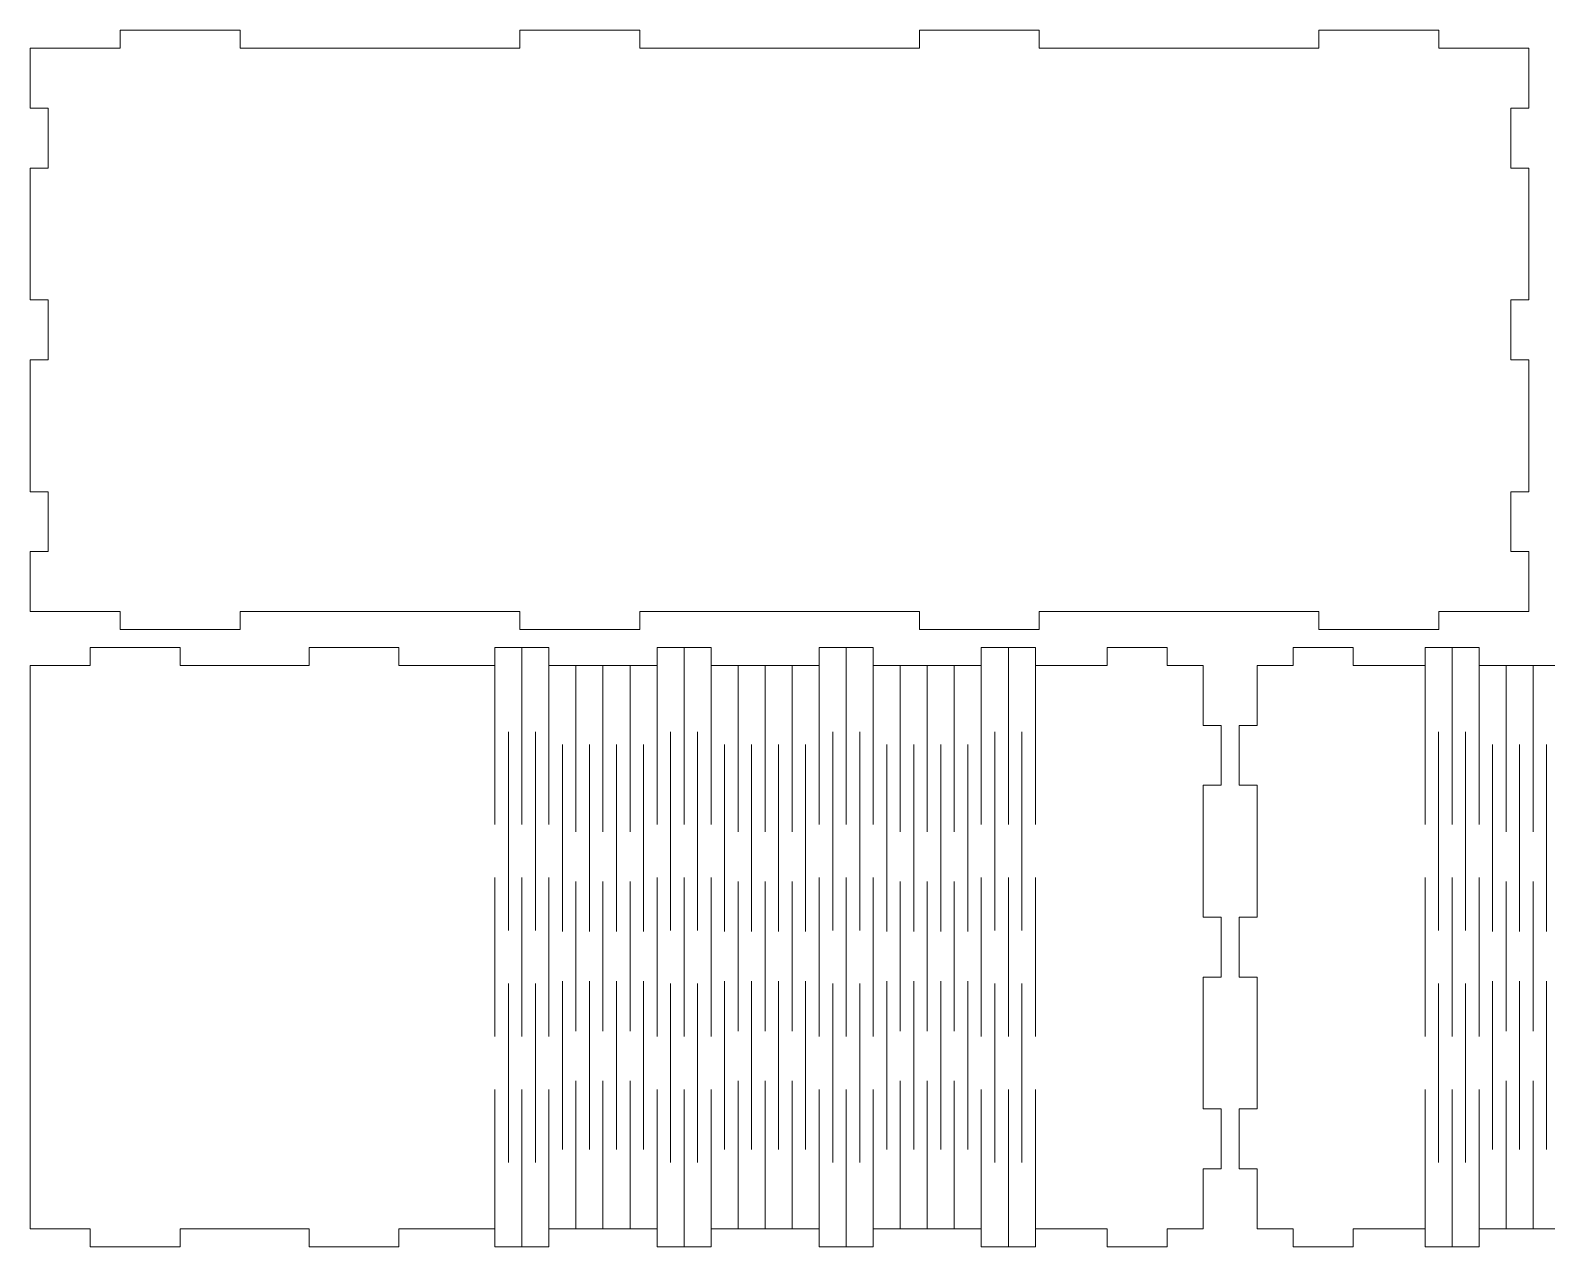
# Model space of a CAD drawing. Header units: millimetres. Extents: x -361 to 361, y -645 to 645.
# Drawn here: x -348.4 to -95.5, y 145.1 to 348.1 of the extents above; entities that cross this region are included whole.
import ezdxf

# ---------------------------------------------------------------- set-up
doc = ezdxf.new("R2010")
doc.units = ezdxf.units.MM
doc.header["$MEASUREMENT"] = 0
doc.layers.add('Camada 1', color=7, linetype='Continuous')

msp = doc.modelspace()

# ---------------------------------------------------------------- linework, layer by layer
at = {"layer": 'Camada 1', "color": 250, "lineweight": 20}
for points, knots in [([(-101.45, 325.1232), (-101.45, 325.1232), (-101.45, 335.1232), (-101.45, 335.1232), (-101.45, 335.1232), (-101.45, 335.1232), (-98.45, 335.1232), (-98.45, 335.1232), (-98.45, 335.1232), (-98.45, 335.1232), (-98.45, 345.1232), (-98.45, 345.1232), (-98.45, 345.1232), (-98.45, 345.1232), (-113.45, 345.1232), (-113.45, 345.1232), (-113.45, 345.1232), (-113.45, 345.1232), (-113.45, 348.1232), (-113.45, 348.1232), (-113.45, 348.1232), (-113.45, 348.1232), (-133.45, 348.1232), (-133.45, 348.1232), (-133.45, 348.1232), (-133.45, 348.1232), (-133.45, 345.1232), (-133.45, 345.1232), (-133.45, 345.1232), (-133.45, 345.1232), (-180.1167, 345.1232), (-180.1167, 345.1232), (-180.1167, 345.1232), (-180.1167, 345.1232), (-180.1167, 348.1232), (-180.1167, 348.1232), (-180.1167, 348.1232), (-180.1167, 348.1232), (-200.1167, 348.1232), (-200.1167, 348.1232), (-200.1167, 348.1232), (-200.1167, 348.1232), (-200.1167, 345.1232), (-200.1167, 345.1232), (-200.1167, 345.1232), (-200.1167, 345.1232), (-246.7833, 345.1232), (-246.7833, 345.1232), (-246.7833, 345.1232), (-246.7833, 345.1232), (-246.7833, 348.1232), (-246.7833, 348.1232), (-246.7833, 348.1232), (-246.7833, 348.1232), (-266.7833, 348.1232), (-266.7833, 348.1232), (-266.7833, 348.1232), (-266.7833, 348.1232), (-266.7833, 345.1232), (-266.7833, 345.1232), (-266.7833, 345.1232), (-266.7833, 345.1232), (-313.45, 345.1232), (-313.45, 345.1232), (-313.45, 345.1232), (-313.45, 345.1232), (-313.45, 348.1232), (-313.45, 348.1232), (-313.45, 348.1232), (-313.45, 348.1232), (-333.45, 348.1232), (-333.45, 348.1232), (-333.45, 348.1232), (-333.45, 348.1232), (-333.45, 345.1232), (-333.45, 345.1232), (-333.45, 345.1232), (-333.45, 345.1232), (-348.45, 345.1232), (-348.45, 345.1232), (-348.45, 345.1232), (-348.45, 345.1232), (-348.45, 335.1232), (-348.45, 335.1232), (-348.45, 335.1232), (-348.45, 335.1232), (-345.45, 335.1232), (-345.45, 335.1232), (-345.45, 335.1232), (-345.45, 335.1232), (-345.45, 325.1232), (-345.45, 325.1232), (-345.45, 325.1232), (-345.45, 325.1232), (-348.45, 325.1232), (-348.45, 325.1232), (-348.45, 325.1232), (-348.45, 325.1232), (-348.45, 303.1232), (-348.45, 303.1232), (-348.45, 303.1232), (-348.45, 303.1232), (-345.45, 303.1232), (-345.45, 303.1232), (-345.45, 303.1232), (-345.45, 303.1232), (-345.45, 293.1232), (-345.45, 293.1232), (-345.45, 293.1232), (-345.45, 293.1232), (-348.45, 293.1232), (-348.45, 293.1232), (-348.45, 293.1232), (-348.45, 293.1232), (-348.45, 271.1232), (-348.45, 271.1232), (-348.45, 271.1232), (-348.45, 271.1232), (-345.45, 271.1232), (-345.45, 271.1232), (-345.45, 271.1232), (-345.45, 271.1232), (-345.45, 261.1232), (-345.45, 261.1232), (-345.45, 261.1232), (-345.45, 261.1232), (-348.45, 261.1232), (-348.45, 261.1232), (-348.45, 261.1232), (-348.45, 261.1232), (-348.45, 251.1232), (-348.45, 251.1232), (-348.45, 251.1232), (-348.45, 251.1232), (-333.45, 251.1232), (-333.45, 251.1232), (-333.45, 251.1232), (-333.45, 251.1232), (-333.45, 248.1232), (-333.45, 248.1232), (-333.45, 248.1232), (-333.45, 248.1232), (-313.45, 248.1232), (-313.45, 248.1232), (-313.45, 248.1232), (-313.45, 248.1232), (-313.45, 251.1232), (-313.45, 251.1232), (-313.45, 251.1232), (-313.45, 251.1232), (-266.7833, 251.1232), (-266.7833, 251.1232), (-266.7833, 251.1232), (-266.7833, 251.1232), (-266.7833, 248.1232), (-266.7833, 248.1232), (-266.7833, 248.1232), (-266.7833, 248.1232), (-246.7833, 248.1232), (-246.7833, 248.1232), (-246.7833, 248.1232), (-246.7833, 248.1232), (-246.7833, 251.1232), (-246.7833, 251.1232), (-246.7833, 251.1232), (-246.7833, 251.1232), (-200.1167, 251.1232), (-200.1167, 251.1232), (-200.1167, 251.1232), (-200.1167, 251.1232), (-200.1167, 248.1232), (-200.1167, 248.1232), (-200.1167, 248.1232), (-200.1167, 248.1232), (-180.1167, 248.1232), (-180.1167, 248.1232), (-180.1167, 248.1232), (-180.1167, 248.1232), (-180.1167, 251.1232), (-180.1167, 251.1232), (-180.1167, 251.1232), (-180.1167, 251.1232), (-133.45, 251.1232), (-133.45, 251.1232), (-133.45, 251.1232), (-133.45, 251.1232), (-133.45, 248.1232), (-133.45, 248.1232), (-133.45, 248.1232), (-133.45, 248.1232), (-113.45, 248.1232), (-113.45, 248.1232), (-113.45, 248.1232), (-113.45, 248.1232), (-113.45, 251.1232), (-113.45, 251.1232), (-113.45, 251.1232), (-113.45, 251.1232), (-98.45, 251.1232), (-98.45, 251.1232), (-98.45, 251.1232), (-98.45, 251.1232), (-98.45, 261.1232), (-98.45, 261.1232), (-98.45, 261.1232), (-98.45, 261.1232), (-101.45, 261.1232), (-101.45, 261.1232), (-101.45, 261.1232), (-101.45, 261.1232), (-101.45, 271.1232), (-101.45, 271.1232), (-101.45, 271.1232), (-101.45, 271.1232), (-98.45, 271.1232), (-98.45, 271.1232), (-98.45, 271.1232), (-98.45, 271.1232), (-98.45, 293.1232), (-98.45, 293.1232), (-98.45, 293.1232), (-98.45, 293.1232), (-101.45, 293.1232), (-101.45, 293.1232), (-101.45, 293.1232), (-101.45, 293.1232), (-101.45, 303.1232), (-101.45, 303.1232), (-101.45, 303.1232), (-101.45, 303.1232), (-98.45, 303.1232), (-98.45, 303.1232), (-98.45, 303.1232), (-98.45, 303.1232), (-98.45, 325.1232), (-98.45, 325.1232), (-98.45, 325.1232), (-98.45, 325.1232), (-101.45, 325.1232), (-101.45, 325.1232)], [0, 0, 0, 0, 0.01639344, 0.01639344, 0.01639344, 0.01639344, 0.03278689, 0.03278689, 0.03278689, 0.03278689, 0.04918033, 0.04918033, 0.04918033, 0.04918033, 0.06557377, 0.06557377, 0.06557377, 0.06557377, 0.08196721, 0.08196721, 0.08196721, 0.08196721, 0.09836066, 0.09836066, 0.09836066, 0.09836066, 0.1147541, 0.1147541, 0.1147541, 0.1147541, 0.13114754, 0.13114754, 0.13114754, 0.13114754, 0.14754098, 0.14754098, 0.14754098, 0.14754098, 0.16393443, 0.16393443, 0.16393443, 0.16393443, 0.18032787, 0.18032787, 0.18032787, 0.18032787, 0.19672131, 0.19672131, 0.19672131, 0.19672131, 0.21311475, 0.21311475, 0.21311475, 0.21311475, 0.2295082, 0.2295082, 0.2295082, 0.2295082, 0.24590164, 0.24590164, 0.24590164, 0.24590164, 0.26229508, 0.26229508, 0.26229508, 0.26229508, 0.27868852, 0.27868852, 0.27868852, 0.27868852, 0.29508197, 0.29508197, 0.29508197, 0.29508197, 0.31147541, 0.31147541, 0.31147541, 0.31147541, 0.32786885, 0.32786885, 0.32786885, 0.32786885, 0.3442623, 0.3442623, 0.3442623, 0.3442623, 0.36065574, 0.36065574, 0.36065574, 0.36065574, 0.37704918, 0.37704918, 0.37704918, 0.37704918, 0.39344262, 0.39344262, 0.39344262, 0.39344262, 0.40983607, 0.40983607, 0.40983607, 0.40983607, 0.42622951, 0.42622951, 0.42622951, 0.42622951, 0.44262295, 0.44262295, 0.44262295, 0.44262295, 0.45901639, 0.45901639, 0.45901639, 0.45901639, 0.47540984, 0.47540984, 0.47540984, 0.47540984, 0.49180328, 0.49180328, 0.49180328, 0.49180328, 0.50819672, 0.50819672, 0.50819672, 0.50819672, 0.52459016, 0.52459016, 0.52459016, 0.52459016, 0.54098361, 0.54098361, 0.54098361, 0.54098361, 0.55737705, 0.55737705, 0.55737705, 0.55737705, 0.57377049, 0.57377049, 0.57377049, 0.57377049, 0.59016393, 0.59016393, 0.59016393, 0.59016393, 0.60655738, 0.60655738, 0.60655738, 0.60655738, 0.62295082, 0.62295082, 0.62295082, 0.62295082, 0.63934426, 0.63934426, 0.63934426, 0.63934426, 0.6557377, 0.6557377, 0.6557377, 0.6557377, 0.67213115, 0.67213115, 0.67213115, 0.67213115, 0.68852459, 0.68852459, 0.68852459, 0.68852459, 0.70491803, 0.70491803, 0.70491803, 0.70491803, 0.72131148, 0.72131148, 0.72131148, 0.72131148, 0.73770492, 0.73770492, 0.73770492, 0.73770492, 0.75409836, 0.75409836, 0.75409836, 0.75409836, 0.7704918, 0.7704918, 0.7704918, 0.7704918, 0.78688525, 0.78688525, 0.78688525, 0.78688525, 0.80327869, 0.80327869, 0.80327869, 0.80327869, 0.81967213, 0.81967213, 0.81967213, 0.81967213, 0.83606557, 0.83606557, 0.83606557, 0.83606557, 0.85245902, 0.85245902, 0.85245902, 0.85245902, 0.86885246, 0.86885246, 0.86885246, 0.86885246, 0.8852459, 0.8852459, 0.8852459, 0.8852459, 0.90163934, 0.90163934, 0.90163934, 0.90163934, 0.91803279, 0.91803279, 0.91803279, 0.91803279, 0.93442623, 0.93442623, 0.93442623, 0.93442623, 0.95081967, 0.95081967, 0.95081967, 0.95081967, 0.96721311, 0.96721311, 0.96721311, 0.96721311, 1, 1, 1, 1]), ([(-243.8895, 145.1232), (-243.8895, 145.1232), (-234.8754, 145.1232), (-234.8754, 145.1232), (-234.8754, 145.1232), (-234.8754, 145.1232), (-234.8754, 148.1232), (-234.8754, 148.1232), (-234.8754, 148.1232), (-234.8754, 148.1232), (-216.8386, 148.1232), (-216.8386, 148.1232), (-216.8386, 148.1232), (-216.8386, 148.1232), (-216.8386, 145.1232), (-216.8386, 145.1232), (-216.8386, 145.1232), (-216.8386, 145.1232), (-207.8245, 145.1232), (-207.8245, 145.1232), (-207.8245, 145.1232), (-207.8245, 145.1232), (-207.8245, 148.1232), (-207.8245, 148.1232), (-207.8245, 148.1232), (-207.8245, 148.1232), (-189.7877, 148.1232), (-189.7877, 148.1232), (-189.7877, 148.1232), (-189.7877, 148.1232), (-189.7877, 145.1232), (-189.7877, 145.1232), (-189.7877, 145.1232), (-189.7877, 145.1232), (-180.7736, 145.1232), (-180.7736, 145.1232), (-180.7736, 145.1232), (-180.7736, 145.1232), (-180.7736, 148.1232), (-180.7736, 148.1232), (-180.7736, 148.1232), (-180.7736, 148.1232), (-168.7668, 148.1232), (-168.7668, 148.1232), (-168.7668, 148.1232), (-168.7668, 148.1232), (-168.7668, 145.1232), (-168.7668, 145.1232), (-168.7668, 145.1232), (-168.7668, 145.1232), (-158.7668, 145.1232), (-158.7668, 145.1232), (-158.7668, 145.1232), (-158.7668, 145.1232), (-158.7668, 148.1232), (-158.7668, 148.1232), (-158.7668, 148.1232), (-158.7668, 148.1232), (-152.7668, 148.1232), (-152.7668, 148.1232), (-152.7668, 148.1232), (-152.7668, 148.1232), (-152.7668, 158.1232), (-152.7668, 158.1232), (-152.7668, 158.1232), (-152.7668, 158.1232), (-149.7668, 158.1232), (-149.7668, 158.1232), (-149.7668, 158.1232), (-149.7668, 158.1232), (-149.7668, 168.1232), (-149.7668, 168.1232), (-149.7668, 168.1232), (-149.7668, 168.1232), (-152.7668, 168.1232), (-152.7668, 168.1232), (-152.7668, 168.1232), (-152.7668, 168.1232), (-152.7668, 190.1232), (-152.7668, 190.1232), (-152.7668, 190.1232), (-152.7668, 190.1232), (-149.7668, 190.1232), (-149.7668, 190.1232), (-149.7668, 190.1232), (-149.7668, 190.1232), (-149.7668, 200.1232), (-149.7668, 200.1232), (-149.7668, 200.1232), (-149.7668, 200.1232), (-152.7668, 200.1232), (-152.7668, 200.1232), (-152.7668, 200.1232), (-152.7668, 200.1232), (-152.7668, 222.1232), (-152.7668, 222.1232), (-152.7668, 222.1232), (-152.7668, 222.1232), (-149.7668, 222.1232), (-149.7668, 222.1232), (-149.7668, 222.1232), (-149.7668, 222.1232), (-149.7668, 232.1232), (-149.7668, 232.1232), (-149.7668, 232.1232), (-149.7668, 232.1232), (-152.7668, 232.1232), (-152.7668, 232.1232), (-152.7668, 232.1232), (-152.7668, 232.1232), (-152.7668, 242.1232), (-152.7668, 242.1232), (-152.7668, 242.1232), (-152.7668, 242.1232), (-158.7668, 242.1232), (-158.7668, 242.1232), (-158.7668, 242.1232), (-158.7668, 242.1232), (-158.7668, 245.1232), (-158.7668, 245.1232), (-158.7668, 245.1232), (-158.7668, 245.1232), (-168.7668, 245.1232), (-168.7668, 245.1232), (-168.7668, 245.1232), (-168.7668, 245.1232), (-168.7668, 242.1232), (-168.7668, 242.1232), (-168.7668, 242.1232), (-168.7668, 242.1232), (-180.7736, 242.1232), (-180.7736, 242.1232), (-180.7736, 242.1232), (-180.7736, 242.1232), (-180.7736, 245.1232), (-180.7736, 245.1232), (-180.7736, 245.1232), (-180.7736, 245.1232), (-189.7877, 245.1232), (-189.7877, 245.1232), (-189.7877, 245.1232), (-189.7877, 245.1232), (-189.7877, 242.1232), (-189.7877, 242.1232), (-189.7877, 242.1232), (-189.7877, 242.1232), (-207.8245, 242.1232), (-207.8245, 242.1232), (-207.8245, 242.1232), (-207.8245, 242.1232), (-207.8245, 245.1232), (-207.8245, 245.1232), (-207.8245, 245.1232), (-207.8245, 245.1232), (-216.8386, 245.1232), (-216.8386, 245.1232), (-216.8386, 245.1232), (-216.8386, 245.1232), (-216.8386, 242.1232), (-216.8386, 242.1232), (-216.8386, 242.1232), (-216.8386, 242.1232), (-234.8754, 242.1232), (-234.8754, 242.1232), (-234.8754, 242.1232), (-234.8754, 242.1232), (-234.8754, 245.1232), (-234.8754, 245.1232), (-234.8754, 245.1232), (-234.8754, 245.1232), (-243.8895, 245.1232), (-243.8895, 245.1232), (-243.8895, 245.1232), (-243.8895, 245.1232), (-243.8895, 242.1232), (-243.8895, 242.1232), (-243.8895, 242.1232), (-243.8895, 242.1232), (-261.9263, 242.1232), (-261.9263, 242.1232), (-261.9263, 242.1232), (-261.9263, 242.1232), (-261.9263, 245.1232), (-261.9263, 245.1232), (-261.9263, 245.1232), (-261.9263, 245.1232), (-270.9404, 245.1232), (-270.9404, 245.1232), (-270.9404, 245.1232), (-270.9404, 245.1232), (-270.9404, 242.1232), (-270.9404, 242.1232), (-270.9404, 242.1232), (-270.9404, 242.1232), (-286.9471, 242.1232), (-286.9471, 242.1232), (-286.9471, 242.1232), (-286.9471, 242.1232), (-286.9471, 245.1232), (-286.9471, 245.1232), (-286.9471, 245.1232), (-286.9471, 245.1232), (-301.9471, 245.1232), (-301.9471, 245.1232), (-301.9471, 245.1232), (-301.9471, 245.1232), (-301.9471, 242.1232), (-301.9471, 242.1232), (-301.9471, 242.1232), (-301.9471, 242.1232), (-323.45, 242.1232), (-323.45, 242.1232), (-323.45, 242.1232), (-323.45, 242.1232), (-323.45, 245.1232), (-323.45, 245.1232), (-323.45, 245.1232), (-323.45, 245.1232), (-338.45, 245.1232), (-338.45, 245.1232), (-338.45, 245.1232), (-338.45, 245.1232), (-338.45, 242.1232), (-338.45, 242.1232), (-338.45, 242.1232), (-338.45, 242.1232), (-348.45, 242.1232), (-348.45, 242.1232), (-348.45, 242.1232), (-348.45, 242.1232), (-348.45, 148.1232), (-348.45, 148.1232), (-348.45, 148.1232), (-348.45, 148.1232), (-338.45, 148.1232), (-338.45, 148.1232), (-338.45, 148.1232), (-338.45, 148.1232), (-338.45, 145.1232), (-338.45, 145.1232), (-338.45, 145.1232), (-338.45, 145.1232), (-323.45, 145.1232), (-323.45, 145.1232), (-323.45, 145.1232), (-323.45, 145.1232), (-323.45, 148.1232), (-323.45, 148.1232), (-323.45, 148.1232), (-323.45, 148.1232), (-301.9471, 148.1232), (-301.9471, 148.1232), (-301.9471, 148.1232), (-301.9471, 148.1232), (-301.9471, 145.1232), (-301.9471, 145.1232), (-301.9471, 145.1232), (-301.9471, 145.1232), (-286.9471, 145.1232), (-286.9471, 145.1232), (-286.9471, 145.1232), (-286.9471, 145.1232), (-286.9471, 148.1232), (-286.9471, 148.1232), (-286.9471, 148.1232), (-286.9471, 148.1232), (-270.9404, 148.1232), (-270.9404, 148.1232), (-270.9404, 148.1232), (-270.9404, 148.1232), (-270.9404, 145.1232), (-270.9404, 145.1232), (-270.9404, 145.1232), (-270.9404, 145.1232), (-261.9263, 145.1232), (-261.9263, 145.1232), (-261.9263, 145.1232), (-261.9263, 145.1232), (-261.9263, 148.1232), (-261.9263, 148.1232), (-261.9263, 148.1232), (-261.9263, 148.1232), (-243.8895, 148.1232), (-243.8895, 148.1232), (-243.8895, 148.1232), (-243.8895, 148.1232), (-243.8895, 145.1232), (-243.8895, 145.1232)], [0, 0, 0, 0, 0.01369863, 0.01369863, 0.01369863, 0.01369863, 0.02739726, 0.02739726, 0.02739726, 0.02739726, 0.04109589, 0.04109589, 0.04109589, 0.04109589, 0.05479452, 0.05479452, 0.05479452, 0.05479452, 0.06849315, 0.06849315, 0.06849315, 0.06849315, 0.08219178, 0.08219178, 0.08219178, 0.08219178, 0.09589041, 0.09589041, 0.09589041, 0.09589041, 0.10958904, 0.10958904, 0.10958904, 0.10958904, 0.12328767, 0.12328767, 0.12328767, 0.12328767, 0.1369863, 0.1369863, 0.1369863, 0.1369863, 0.15068493, 0.15068493, 0.15068493, 0.15068493, 0.16438356, 0.16438356, 0.16438356, 0.16438356, 0.17808219, 0.17808219, 0.17808219, 0.17808219, 0.19178082, 0.19178082, 0.19178082, 0.19178082, 0.20547945, 0.20547945, 0.20547945, 0.20547945, 0.21917808, 0.21917808, 0.21917808, 0.21917808, 0.23287671, 0.23287671, 0.23287671, 0.23287671, 0.24657534, 0.24657534, 0.24657534, 0.24657534, 0.26027397, 0.26027397, 0.26027397, 0.26027397, 0.2739726, 0.2739726, 0.2739726, 0.2739726, 0.28767123, 0.28767123, 0.28767123, 0.28767123, 0.30136986, 0.30136986, 0.30136986, 0.30136986, 0.31506849, 0.31506849, 0.31506849, 0.31506849, 0.32876712, 0.32876712, 0.32876712, 0.32876712, 0.34246575, 0.34246575, 0.34246575, 0.34246575, 0.35616438, 0.35616438, 0.35616438, 0.35616438, 0.36986301, 0.36986301, 0.36986301, 0.36986301, 0.38356164, 0.38356164, 0.38356164, 0.38356164, 0.39726027, 0.39726027, 0.39726027, 0.39726027, 0.4109589, 0.4109589, 0.4109589, 0.4109589, 0.42465753, 0.42465753, 0.42465753, 0.42465753, 0.43835616, 0.43835616, 0.43835616, 0.43835616, 0.45205479, 0.45205479, 0.45205479, 0.45205479, 0.46575342, 0.46575342, 0.46575342, 0.46575342, 0.47945205, 0.47945205, 0.47945205, 0.47945205, 0.49315068, 0.49315068, 0.49315068, 0.49315068, 0.50684932, 0.50684932, 0.50684932, 0.50684932, 0.52054795, 0.52054795, 0.52054795, 0.52054795, 0.53424658, 0.53424658, 0.53424658, 0.53424658, 0.54794521, 0.54794521, 0.54794521, 0.54794521, 0.56164384, 0.56164384, 0.56164384, 0.56164384, 0.57534247, 0.57534247, 0.57534247, 0.57534247, 0.5890411, 0.5890411, 0.5890411, 0.5890411, 0.60273973, 0.60273973, 0.60273973, 0.60273973, 0.61643836, 0.61643836, 0.61643836, 0.61643836, 0.63013699, 0.63013699, 0.63013699, 0.63013699, 0.64383562, 0.64383562, 0.64383562, 0.64383562, 0.65753425, 0.65753425, 0.65753425, 0.65753425, 0.67123288, 0.67123288, 0.67123288, 0.67123288, 0.68493151, 0.68493151, 0.68493151, 0.68493151, 0.69863014, 0.69863014, 0.69863014, 0.69863014, 0.71232877, 0.71232877, 0.71232877, 0.71232877, 0.7260274, 0.7260274, 0.7260274, 0.7260274, 0.73972603, 0.73972603, 0.73972603, 0.73972603, 0.75342466, 0.75342466, 0.75342466, 0.75342466, 0.76712329, 0.76712329, 0.76712329, 0.76712329, 0.78082192, 0.78082192, 0.78082192, 0.78082192, 0.79452055, 0.79452055, 0.79452055, 0.79452055, 0.80821918, 0.80821918, 0.80821918, 0.80821918, 0.82191781, 0.82191781, 0.82191781, 0.82191781, 0.83561644, 0.83561644, 0.83561644, 0.83561644, 0.84931507, 0.84931507, 0.84931507, 0.84931507, 0.8630137, 0.8630137, 0.8630137, 0.8630137, 0.87671233, 0.87671233, 0.87671233, 0.87671233, 0.89041096, 0.89041096, 0.89041096, 0.89041096, 0.90410959, 0.90410959, 0.90410959, 0.90410959, 0.91780822, 0.91780822, 0.91780822, 0.91780822, 0.93150685, 0.93150685, 0.93150685, 0.93150685, 0.94520548, 0.94520548, 0.94520548, 0.94520548, 0.95890411, 0.95890411, 0.95890411, 0.95890411, 0.97260274, 0.97260274, 0.97260274, 0.97260274, 1, 1, 1, 1]), ([(-52.6441, 145.1232), (-52.6441, 145.1232), (-61.6582, 145.1232), (-61.6582, 145.1232), (-61.6582, 145.1232), (-61.6582, 145.1232), (-61.6582, 148.1232), (-61.6582, 148.1232), (-61.6582, 148.1232), (-61.6582, 148.1232), (-79.695, 148.1232), (-79.695, 148.1232), (-79.695, 148.1232), (-79.695, 148.1232), (-79.695, 145.1232), (-79.695, 145.1232), (-79.695, 145.1232), (-79.695, 145.1232), (-88.7091, 145.1232), (-88.7091, 145.1232), (-88.7091, 145.1232), (-88.7091, 145.1232), (-88.7091, 148.1232), (-88.7091, 148.1232), (-88.7091, 148.1232), (-88.7091, 148.1232), (-106.7459, 148.1232), (-106.7459, 148.1232), (-106.7459, 148.1232), (-106.7459, 148.1232), (-106.7459, 145.1232), (-106.7459, 145.1232), (-106.7459, 145.1232), (-106.7459, 145.1232), (-115.76, 145.1232), (-115.76, 145.1232), (-115.76, 145.1232), (-115.76, 145.1232), (-115.76, 148.1232), (-115.76, 148.1232), (-115.76, 148.1232), (-115.76, 148.1232), (-127.7668, 148.1232), (-127.7668, 148.1232), (-127.7668, 148.1232), (-127.7668, 148.1232), (-127.7668, 145.1232), (-127.7668, 145.1232), (-127.7668, 145.1232), (-127.7668, 145.1232), (-137.7668, 145.1232), (-137.7668, 145.1232), (-137.7668, 145.1232), (-137.7668, 145.1232), (-137.7668, 148.1232), (-137.7668, 148.1232), (-137.7668, 148.1232), (-137.7668, 148.1232), (-143.7668, 148.1232), (-143.7668, 148.1232), (-143.7668, 148.1232), (-143.7668, 148.1232), (-143.7668, 158.1232), (-143.7668, 158.1232), (-143.7668, 158.1232), (-143.7668, 158.1232), (-146.7668, 158.1232), (-146.7668, 158.1232), (-146.7668, 158.1232), (-146.7668, 158.1232), (-146.7668, 168.1232), (-146.7668, 168.1232), (-146.7668, 168.1232), (-146.7668, 168.1232), (-143.7668, 168.1232), (-143.7668, 168.1232), (-143.7668, 168.1232), (-143.7668, 168.1232), (-143.7668, 190.1232), (-143.7668, 190.1232), (-143.7668, 190.1232), (-143.7668, 190.1232), (-146.7668, 190.1232), (-146.7668, 190.1232), (-146.7668, 190.1232), (-146.7668, 190.1232), (-146.7668, 200.1232), (-146.7668, 200.1232), (-146.7668, 200.1232), (-146.7668, 200.1232), (-143.7668, 200.1232), (-143.7668, 200.1232), (-143.7668, 200.1232), (-143.7668, 200.1232), (-143.7668, 222.1232), (-143.7668, 222.1232), (-143.7668, 222.1232), (-143.7668, 222.1232), (-146.7668, 222.1232), (-146.7668, 222.1232), (-146.7668, 222.1232), (-146.7668, 222.1232), (-146.7668, 232.1232), (-146.7668, 232.1232), (-146.7668, 232.1232), (-146.7668, 232.1232), (-143.7668, 232.1232), (-143.7668, 232.1232), (-143.7668, 232.1232), (-143.7668, 232.1232), (-143.7668, 242.1232), (-143.7668, 242.1232), (-143.7668, 242.1232), (-143.7668, 242.1232), (-137.7668, 242.1232), (-137.7668, 242.1232), (-137.7668, 242.1232), (-137.7668, 242.1232), (-137.7668, 245.1232), (-137.7668, 245.1232), (-137.7668, 245.1232), (-137.7668, 245.1232), (-127.7668, 245.1232), (-127.7668, 245.1232), (-127.7668, 245.1232), (-127.7668, 245.1232), (-127.7668, 242.1232), (-127.7668, 242.1232), (-127.7668, 242.1232), (-127.7668, 242.1232), (-115.76, 242.1232), (-115.76, 242.1232), (-115.76, 242.1232), (-115.76, 242.1232), (-115.76, 245.1232), (-115.76, 245.1232), (-115.76, 245.1232), (-115.76, 245.1232), (-106.7459, 245.1232), (-106.7459, 245.1232), (-106.7459, 245.1232), (-106.7459, 245.1232), (-106.7459, 242.1232), (-106.7459, 242.1232), (-106.7459, 242.1232), (-106.7459, 242.1232), (-88.7091, 242.1232), (-88.7091, 242.1232), (-88.7091, 242.1232), (-88.7091, 242.1232), (-88.7091, 245.1232), (-88.7091, 245.1232), (-88.7091, 245.1232), (-88.7091, 245.1232), (-79.695, 245.1232), (-79.695, 245.1232), (-79.695, 245.1232), (-79.695, 245.1232), (-79.695, 242.1232), (-79.695, 242.1232), (-79.695, 242.1232), (-79.695, 242.1232), (-61.6582, 242.1232), (-61.6582, 242.1232), (-61.6582, 242.1232), (-61.6582, 242.1232), (-61.6582, 245.1232), (-61.6582, 245.1232), (-61.6582, 245.1232), (-61.6582, 245.1232), (-52.6441, 245.1232), (-52.6441, 245.1232), (-52.6441, 245.1232), (-52.6441, 245.1232), (-52.6441, 242.1232), (-52.6441, 242.1232), (-52.6441, 242.1232), (-52.6441, 242.1232), (-34.6073, 242.1232), (-34.6073, 242.1232), (-34.6073, 242.1232), (-34.6073, 242.1232), (-34.6073, 245.1232), (-34.6073, 245.1232), (-34.6073, 245.1232), (-34.6073, 245.1232), (-25.5932, 245.1232), (-25.5932, 245.1232), (-25.5932, 245.1232), (-25.5932, 245.1232), (-25.5932, 242.1232), (-25.5932, 242.1232), (-25.5932, 242.1232), (-25.5932, 242.1232), (-9.5865, 242.1232), (-9.5865, 242.1232), (-9.5865, 242.1232), (-9.5865, 242.1232), (-9.5865, 245.1232), (-9.5865, 245.1232), (-9.5865, 245.1232), (-9.5865, 245.1232), (5.4135, 245.1232), (5.4135, 245.1232), (5.4135, 245.1232), (5.4135, 245.1232), (5.4135, 242.1232), (5.4135, 242.1232), (5.4135, 242.1232), (5.4135, 242.1232), (26.9164, 242.1232), (26.9164, 242.1232), (26.9164, 242.1232), (26.9164, 242.1232), (26.9164, 245.1232), (26.9164, 245.1232), (26.9164, 245.1232), (26.9164, 245.1232), (41.9164, 245.1232), (41.9164, 245.1232), (41.9164, 245.1232), (41.9164, 245.1232), (41.9164, 242.1232), (41.9164, 242.1232), (41.9164, 242.1232), (41.9164, 242.1232), (51.9164, 242.1232), (51.9164, 242.1232), (51.9164, 242.1232), (51.9164, 242.1232), (51.9164, 148.1232), (51.9164, 148.1232), (51.9164, 148.1232), (51.9164, 148.1232), (41.9164, 148.1232), (41.9164, 148.1232), (41.9164, 148.1232), (41.9164, 148.1232), (41.9164, 145.1232), (41.9164, 145.1232), (41.9164, 145.1232), (41.9164, 145.1232), (26.9164, 145.1232), (26.9164, 145.1232), (26.9164, 145.1232), (26.9164, 145.1232), (26.9164, 148.1232), (26.9164, 148.1232), (26.9164, 148.1232), (26.9164, 148.1232), (5.4135, 148.1232), (5.4135, 148.1232), (5.4135, 148.1232), (5.4135, 148.1232), (5.4135, 145.1232), (5.4135, 145.1232), (5.4135, 145.1232), (5.4135, 145.1232), (-9.5865, 145.1232), (-9.5865, 145.1232), (-9.5865, 145.1232), (-9.5865, 145.1232), (-9.5865, 148.1232), (-9.5865, 148.1232), (-9.5865, 148.1232), (-9.5865, 148.1232), (-25.5932, 148.1232), (-25.5932, 148.1232), (-25.5932, 148.1232), (-25.5932, 148.1232), (-25.5932, 145.1232), (-25.5932, 145.1232), (-25.5932, 145.1232), (-25.5932, 145.1232), (-34.6073, 145.1232), (-34.6073, 145.1232), (-34.6073, 145.1232), (-34.6073, 145.1232), (-34.6073, 148.1232), (-34.6073, 148.1232), (-34.6073, 148.1232), (-34.6073, 148.1232), (-52.6441, 148.1232), (-52.6441, 148.1232), (-52.6441, 148.1232), (-52.6441, 148.1232), (-52.6441, 145.1232), (-52.6441, 145.1232)], [0, 0, 0, 0, 0.01369863, 0.01369863, 0.01369863, 0.01369863, 0.02739726, 0.02739726, 0.02739726, 0.02739726, 0.04109589, 0.04109589, 0.04109589, 0.04109589, 0.05479452, 0.05479452, 0.05479452, 0.05479452, 0.06849315, 0.06849315, 0.06849315, 0.06849315, 0.08219178, 0.08219178, 0.08219178, 0.08219178, 0.09589041, 0.09589041, 0.09589041, 0.09589041, 0.10958904, 0.10958904, 0.10958904, 0.10958904, 0.12328767, 0.12328767, 0.12328767, 0.12328767, 0.1369863, 0.1369863, 0.1369863, 0.1369863, 0.15068493, 0.15068493, 0.15068493, 0.15068493, 0.16438356, 0.16438356, 0.16438356, 0.16438356, 0.17808219, 0.17808219, 0.17808219, 0.17808219, 0.19178082, 0.19178082, 0.19178082, 0.19178082, 0.20547945, 0.20547945, 0.20547945, 0.20547945, 0.21917808, 0.21917808, 0.21917808, 0.21917808, 0.23287671, 0.23287671, 0.23287671, 0.23287671, 0.24657534, 0.24657534, 0.24657534, 0.24657534, 0.26027397, 0.26027397, 0.26027397, 0.26027397, 0.2739726, 0.2739726, 0.2739726, 0.2739726, 0.28767123, 0.28767123, 0.28767123, 0.28767123, 0.30136986, 0.30136986, 0.30136986, 0.30136986, 0.31506849, 0.31506849, 0.31506849, 0.31506849, 0.32876712, 0.32876712, 0.32876712, 0.32876712, 0.34246575, 0.34246575, 0.34246575, 0.34246575, 0.35616438, 0.35616438, 0.35616438, 0.35616438, 0.36986301, 0.36986301, 0.36986301, 0.36986301, 0.38356164, 0.38356164, 0.38356164, 0.38356164, 0.39726027, 0.39726027, 0.39726027, 0.39726027, 0.4109589, 0.4109589, 0.4109589, 0.4109589, 0.42465753, 0.42465753, 0.42465753, 0.42465753, 0.43835616, 0.43835616, 0.43835616, 0.43835616, 0.45205479, 0.45205479, 0.45205479, 0.45205479, 0.46575342, 0.46575342, 0.46575342, 0.46575342, 0.47945205, 0.47945205, 0.47945205, 0.47945205, 0.49315068, 0.49315068, 0.49315068, 0.49315068, 0.50684932, 0.50684932, 0.50684932, 0.50684932, 0.52054795, 0.52054795, 0.52054795, 0.52054795, 0.53424658, 0.53424658, 0.53424658, 0.53424658, 0.54794521, 0.54794521, 0.54794521, 0.54794521, 0.56164384, 0.56164384, 0.56164384, 0.56164384, 0.57534247, 0.57534247, 0.57534247, 0.57534247, 0.5890411, 0.5890411, 0.5890411, 0.5890411, 0.60273973, 0.60273973, 0.60273973, 0.60273973, 0.61643836, 0.61643836, 0.61643836, 0.61643836, 0.63013699, 0.63013699, 0.63013699, 0.63013699, 0.64383562, 0.64383562, 0.64383562, 0.64383562, 0.65753425, 0.65753425, 0.65753425, 0.65753425, 0.67123288, 0.67123288, 0.67123288, 0.67123288, 0.68493151, 0.68493151, 0.68493151, 0.68493151, 0.69863014, 0.69863014, 0.69863014, 0.69863014, 0.71232877, 0.71232877, 0.71232877, 0.71232877, 0.7260274, 0.7260274, 0.7260274, 0.7260274, 0.73972603, 0.73972603, 0.73972603, 0.73972603, 0.75342466, 0.75342466, 0.75342466, 0.75342466, 0.76712329, 0.76712329, 0.76712329, 0.76712329, 0.78082192, 0.78082192, 0.78082192, 0.78082192, 0.79452055, 0.79452055, 0.79452055, 0.79452055, 0.80821918, 0.80821918, 0.80821918, 0.80821918, 0.82191781, 0.82191781, 0.82191781, 0.82191781, 0.83561644, 0.83561644, 0.83561644, 0.83561644, 0.84931507, 0.84931507, 0.84931507, 0.84931507, 0.8630137, 0.8630137, 0.8630137, 0.8630137, 0.87671233, 0.87671233, 0.87671233, 0.87671233, 0.89041096, 0.89041096, 0.89041096, 0.89041096, 0.90410959, 0.90410959, 0.90410959, 0.90410959, 0.91780822, 0.91780822, 0.91780822, 0.91780822, 0.93150685, 0.93150685, 0.93150685, 0.93150685, 0.94520548, 0.94520548, 0.94520548, 0.94520548, 0.95890411, 0.95890411, 0.95890411, 0.95890411, 0.97260274, 0.97260274, 0.97260274, 0.97260274, 1, 1, 1, 1])]:
    msp.add_open_spline(points, degree=3, knots=knots, dxfattribs=at)
for points in [[(-266.4331, 245.1232), (-266.4331, 245.1232), (-266.4331, 215.5925), (-266.4331, 215.5925)], [(-239.3822, 245.1232), (-239.3822, 245.1232), (-239.3822, 215.5925), (-239.3822, 215.5925)], [(-212.3313, 245.1232), (-212.3313, 245.1232), (-212.3313, 215.5925), (-212.3313, 215.5925)], [(-185.2804, 245.1232), (-185.2804, 245.1232), (-185.2804, 215.5925), (-185.2804, 215.5925)], [(-111.2532, 245.1232), (-111.2532, 245.1232), (-111.2532, 215.5925), (-111.2532, 215.5925)], [(-270.9402, 242.1232), (-270.9402, 242.1232), (-270.9402, 215.5925), (-270.9402, 215.5925)], [(-261.9263, 242.1232), (-261.9263, 242.1232), (-261.9263, 215.5925), (-261.9263, 215.5925)], [(-257.4147, 242.1232), (-257.4147, 242.1232), (-257.4147, 214.3643), (-257.4147, 214.3643)], [(-252.9079, 242.1232), (-252.9079, 242.1232), (-252.9079, 214.3643), (-252.9079, 214.3643)], [(-248.4011, 242.1232), (-248.4011, 242.1232), (-248.4011, 214.3643), (-248.4011, 214.3643)], [(-243.8893, 242.1232), (-243.8893, 242.1232), (-243.8893, 215.5925), (-243.8893, 215.5925)], [(-234.8754, 242.1232), (-234.8754, 242.1232), (-234.8754, 215.5925), (-234.8754, 215.5925)], [(-230.3638, 242.1232), (-230.3638, 242.1232), (-230.3638, 214.3643), (-230.3638, 214.3643)], [(-225.857, 242.1232), (-225.857, 242.1232), (-225.857, 214.3643), (-225.857, 214.3643)], [(-221.3502, 242.1232), (-221.3502, 242.1232), (-221.3502, 214.3643), (-221.3502, 214.3643)], [(-216.8384, 242.1232), (-216.8384, 242.1232), (-216.8384, 215.5925), (-216.8384, 215.5925)], [(-207.8245, 242.1232), (-207.8245, 242.1232), (-207.8245, 215.5925), (-207.8245, 215.5925)], [(-203.3079, 242.1232), (-203.3079, 242.1232), (-203.3079, 214.3643), (-203.3079, 214.3643)], [(-198.8011, 242.1232), (-198.8011, 242.1232), (-198.8011, 214.3643), (-198.8011, 214.3643)], [(-194.2943, 242.1232), (-194.2943, 242.1232), (-194.2943, 214.3643), (-194.2943, 214.3643)], [(-189.7875, 242.1232), (-189.7875, 242.1232), (-189.7875, 215.5925), (-189.7875, 215.5925)], [(-180.7736, 242.1232), (-180.7736, 242.1232), (-180.7736, 215.5925), (-180.7736, 215.5925)], [(-115.76, 242.1232), (-115.76, 242.1232), (-115.76, 215.5925), (-115.76, 215.5925)], [(-106.7461, 242.1232), (-106.7461, 242.1232), (-106.7461, 215.5925), (-106.7461, 215.5925)], [(-102.2393, 242.1232), (-102.2393, 242.1232), (-102.2393, 214.3643), (-102.2393, 214.3643)], [(-97.7325, 242.1232), (-97.7325, 242.1232), (-97.7325, 214.3643), (-97.7325, 214.3643)], [(-268.6867, 231.0687), (-268.6867, 231.0687), (-268.6867, 197.9053), (-268.6867, 197.9053)], [(-264.1797, 231.0687), (-264.1797, 231.0687), (-264.1797, 197.9053), (-264.1797, 197.9053)], [(-241.6358, 231.0687), (-241.6358, 231.0687), (-241.6358, 197.9053), (-241.6358, 197.9053)], [(-237.1288, 231.0687), (-237.1288, 231.0687), (-237.1288, 197.9053), (-237.1288, 197.9053)], [(-214.5849, 231.0687), (-214.5849, 231.0687), (-214.5849, 197.9053), (-214.5849, 197.9053)], [(-210.0779, 231.0687), (-210.0779, 231.0687), (-210.0779, 197.9053), (-210.0779, 197.9053)], [(-187.534, 231.0687), (-187.534, 231.0687), (-187.534, 197.9053), (-187.534, 197.9053)], [(-183.027, 231.0687), (-183.027, 231.0687), (-183.027, 197.9053), (-183.027, 197.9053)], [(-113.5066, 231.0687), (-113.5066, 231.0687), (-113.5066, 197.9053), (-113.5066, 197.9053)], [(-108.9996, 231.0687), (-108.9996, 231.0687), (-108.9996, 197.9053), (-108.9996, 197.9053)], [(-259.6681, 228.912), (-259.6681, 228.912), (-259.6681, 197.7384), (-259.6681, 197.7384)], [(-255.1613, 228.912), (-255.1613, 228.912), (-255.1613, 197.7384), (-255.1613, 197.7384)], [(-250.6545, 228.912), (-250.6545, 228.912), (-250.6545, 197.7384), (-250.6545, 197.7384)], [(-246.1477, 228.912), (-246.1477, 228.912), (-246.1477, 197.7384), (-246.1477, 197.7384)], [(-232.6172, 228.912), (-232.6172, 228.912), (-232.6172, 197.7384), (-232.6172, 197.7384)], [(-228.1104, 228.912), (-228.1104, 228.912), (-228.1104, 197.7384), (-228.1104, 197.7384)], [(-223.6036, 228.912), (-223.6036, 228.912), (-223.6036, 197.7384), (-223.6036, 197.7384)], [(-219.0968, 228.912), (-219.0968, 228.912), (-219.0968, 197.7384), (-219.0968, 197.7384)], [(-205.5613, 228.912), (-205.5613, 228.912), (-205.5613, 197.7384), (-205.5613, 197.7384)], [(-201.0545, 228.912), (-201.0545, 228.912), (-201.0545, 197.7384), (-201.0545, 197.7384)], [(-196.5477, 228.912), (-196.5477, 228.912), (-196.5477, 197.7384), (-196.5477, 197.7384)], [(-192.0409, 228.912), (-192.0409, 228.912), (-192.0409, 197.7384), (-192.0409, 197.7384)], [(-104.4927, 228.912), (-104.4927, 228.912), (-104.4927, 197.7384), (-104.4927, 197.7384)], [(-99.9859, 228.912), (-99.9859, 228.912), (-99.9859, 197.7384), (-99.9859, 197.7384)], [(-95.4791, 228.912), (-95.4791, 228.912), (-95.4791, 197.7384), (-95.4791, 197.7384)], [(-270.9402, 206.749), (-270.9402, 206.749), (-270.9402, 180.2184), (-270.9402, 180.2184)], [(-266.4331, 206.749), (-266.4331, 206.749), (-266.4331, 180.2184), (-266.4331, 180.2184)], [(-261.9263, 206.749), (-261.9263, 206.749), (-261.9263, 180.2184), (-261.9263, 180.2184)], [(-257.4147, 206.0515), (-257.4147, 206.0515), (-257.4147, 181.1127), (-257.4147, 181.1127)], [(-252.9079, 206.0515), (-252.9079, 206.0515), (-252.9079, 181.1127), (-252.9079, 181.1127)], [(-248.4011, 206.0515), (-248.4011, 206.0515), (-248.4011, 181.1127), (-248.4011, 181.1127)], [(-243.8893, 206.749), (-243.8893, 206.749), (-243.8893, 180.2184), (-243.8893, 180.2184)], [(-239.3822, 206.749), (-239.3822, 206.749), (-239.3822, 180.2184), (-239.3822, 180.2184)], [(-234.8754, 206.749), (-234.8754, 206.749), (-234.8754, 180.2184), (-234.8754, 180.2184)], [(-230.3638, 206.0515), (-230.3638, 206.0515), (-230.3638, 181.1127), (-230.3638, 181.1127)], [(-225.857, 206.0515), (-225.857, 206.0515), (-225.857, 181.1127), (-225.857, 181.1127)], [(-221.3502, 206.0515), (-221.3502, 206.0515), (-221.3502, 181.1127), (-221.3502, 181.1127)], [(-216.8384, 206.749), (-216.8384, 206.749), (-216.8384, 180.2184), (-216.8384, 180.2184)], [(-212.3313, 206.749), (-212.3313, 206.749), (-212.3313, 180.2184), (-212.3313, 180.2184)], [(-207.8245, 206.749), (-207.8245, 206.749), (-207.8245, 180.2184), (-207.8245, 180.2184)], [(-203.3079, 206.0515), (-203.3079, 206.0515), (-203.3079, 181.1127), (-203.3079, 181.1127)], [(-198.8011, 206.0515), (-198.8011, 206.0515), (-198.8011, 181.1127), (-198.8011, 181.1127)], [(-194.2943, 206.0515), (-194.2943, 206.0515), (-194.2943, 181.1127), (-194.2943, 181.1127)], [(-189.7875, 206.749), (-189.7875, 206.749), (-189.7875, 180.2184), (-189.7875, 180.2184)], [(-185.2804, 206.749), (-185.2804, 206.749), (-185.2804, 180.2184), (-185.2804, 180.2184)], [(-180.7736, 206.749), (-180.7736, 206.749), (-180.7736, 180.2184), (-180.7736, 180.2184)], [(-115.76, 206.749), (-115.76, 206.749), (-115.76, 180.2184), (-115.76, 180.2184)], [(-111.2532, 206.749), (-111.2532, 206.749), (-111.2532, 180.2184), (-111.2532, 180.2184)], [(-106.7461, 206.749), (-106.7461, 206.749), (-106.7461, 180.2184), (-106.7461, 180.2184)], [(-102.2393, 206.0515), (-102.2393, 206.0515), (-102.2393, 181.1127), (-102.2393, 181.1127)], [(-97.7325, 206.0515), (-97.7325, 206.0515), (-97.7325, 181.1127), (-97.7325, 181.1127)], [(-268.6867, 189.0619), (-268.6867, 189.0619), (-268.6867, 159.1777), (-268.6867, 159.1777)], [(-264.1797, 189.0619), (-264.1797, 189.0619), (-264.1797, 159.1777), (-264.1797, 159.1777)], [(-259.6681, 189.4256), (-259.6681, 189.4256), (-259.6681, 161.3344), (-259.6681, 161.3344)], [(-255.1613, 189.4256), (-255.1613, 189.4256), (-255.1613, 161.3344), (-255.1613, 161.3344)], [(-250.6545, 189.4256), (-250.6545, 189.4256), (-250.6545, 161.3344), (-250.6545, 161.3344)], [(-246.1477, 189.4256), (-246.1477, 189.4256), (-246.1477, 161.3344), (-246.1477, 161.3344)], [(-241.6358, 189.0619), (-241.6358, 189.0619), (-241.6358, 159.1777), (-241.6358, 159.1777)], [(-237.1288, 189.0619), (-237.1288, 189.0619), (-237.1288, 159.1777), (-237.1288, 159.1777)], [(-232.6172, 189.4256), (-232.6172, 189.4256), (-232.6172, 161.3344), (-232.6172, 161.3344)], [(-228.1104, 189.4256), (-228.1104, 189.4256), (-228.1104, 161.3344), (-228.1104, 161.3344)], [(-223.6036, 189.4256), (-223.6036, 189.4256), (-223.6036, 161.3344), (-223.6036, 161.3344)], [(-219.0968, 189.4256), (-219.0968, 189.4256), (-219.0968, 161.3344), (-219.0968, 161.3344)], [(-214.5849, 189.0619), (-214.5849, 189.0619), (-214.5849, 159.1777), (-214.5849, 159.1777)], [(-210.0779, 189.0619), (-210.0779, 189.0619), (-210.0779, 159.1777), (-210.0779, 159.1777)], [(-205.5613, 189.4256), (-205.5613, 189.4256), (-205.5613, 161.3344), (-205.5613, 161.3344)], [(-201.0545, 189.4256), (-201.0545, 189.4256), (-201.0545, 161.3344), (-201.0545, 161.3344)], [(-196.5477, 189.4256), (-196.5477, 189.4256), (-196.5477, 161.3344), (-196.5477, 161.3344)], [(-192.0409, 189.4256), (-192.0409, 189.4256), (-192.0409, 161.3344), (-192.0409, 161.3344)], [(-187.534, 189.0619), (-187.534, 189.0619), (-187.534, 159.1777), (-187.534, 159.1777)], [(-183.027, 189.0619), (-183.027, 189.0619), (-183.027, 159.1777), (-183.027, 159.1777)], [(-113.5066, 189.0619), (-113.5066, 189.0619), (-113.5066, 159.1777), (-113.5066, 159.1777)], [(-108.9996, 189.0619), (-108.9996, 189.0619), (-108.9996, 159.1777), (-108.9996, 159.1777)], [(-104.4927, 189.4256), (-104.4927, 189.4256), (-104.4927, 161.3344), (-104.4927, 161.3344)], [(-99.9859, 189.4256), (-99.9859, 189.4256), (-99.9859, 161.3344), (-99.9859, 161.3344)], [(-95.4791, 189.4256), (-95.4791, 189.4256), (-95.4791, 161.3344), (-95.4791, 161.3344)], [(-257.4147, 172.7996), (-257.4147, 172.7996), (-257.4147, 148.1232), (-257.4147, 148.1232)], [(-252.9079, 172.7996), (-252.9079, 172.7996), (-252.9079, 148.1232), (-252.9079, 148.1232)], [(-248.4011, 172.7996), (-248.4011, 172.7996), (-248.4011, 148.1232), (-248.4011, 148.1232)], [(-230.3638, 172.7996), (-230.3638, 172.7996), (-230.3638, 148.1232), (-230.3638, 148.1232)], [(-225.857, 172.7996), (-225.857, 172.7996), (-225.857, 148.1232), (-225.857, 148.1232)], [(-221.3502, 172.7996), (-221.3502, 172.7996), (-221.3502, 148.1232), (-221.3502, 148.1232)], [(-203.3079, 172.7996), (-203.3079, 172.7996), (-203.3079, 148.1232), (-203.3079, 148.1232)], [(-198.8011, 172.7996), (-198.8011, 172.7996), (-198.8011, 148.1232), (-198.8011, 148.1232)], [(-194.2943, 172.7996), (-194.2943, 172.7996), (-194.2943, 148.1232), (-194.2943, 148.1232)], [(-102.2393, 172.7996), (-102.2393, 172.7996), (-102.2393, 148.1232), (-102.2393, 148.1232)], [(-97.7325, 172.7996), (-97.7325, 172.7996), (-97.7325, 148.1232), (-97.7325, 148.1232)], [(-270.9402, 171.3747), (-270.9402, 171.3747), (-270.9402, 148.1232), (-270.9402, 148.1232)], [(-266.4331, 171.3747), (-266.4331, 171.3747), (-266.4331, 145.1232), (-266.4331, 145.1232)], [(-261.9263, 171.3747), (-261.9263, 171.3747), (-261.9263, 148.1232), (-261.9263, 148.1232)], [(-243.8893, 171.3747), (-243.8893, 171.3747), (-243.8893, 148.1232), (-243.8893, 148.1232)], [(-239.3822, 171.3747), (-239.3822, 171.3747), (-239.3822, 145.1232), (-239.3822, 145.1232)], [(-234.8754, 171.3747), (-234.8754, 171.3747), (-234.8754, 148.1232), (-234.8754, 148.1232)], [(-216.8384, 171.3747), (-216.8384, 171.3747), (-216.8384, 148.1232), (-216.8384, 148.1232)], [(-212.3313, 171.3747), (-212.3313, 171.3747), (-212.3313, 145.1232), (-212.3313, 145.1232)], [(-207.8245, 171.3747), (-207.8245, 171.3747), (-207.8245, 148.1232), (-207.8245, 148.1232)], [(-189.7875, 171.3747), (-189.7875, 171.3747), (-189.7875, 148.1232), (-189.7875, 148.1232)], [(-185.2804, 171.3747), (-185.2804, 171.3747), (-185.2804, 145.1232), (-185.2804, 145.1232)], [(-180.7736, 171.3747), (-180.7736, 171.3747), (-180.7736, 148.1232), (-180.7736, 148.1232)], [(-115.76, 171.3747), (-115.76, 171.3747), (-115.76, 148.1232), (-115.76, 148.1232)], [(-111.2532, 171.3747), (-111.2532, 171.3747), (-111.2532, 145.1232), (-111.2532, 145.1232)], [(-106.7461, 171.3747), (-106.7461, 171.3747), (-106.7461, 148.1232), (-106.7461, 148.1232)]]:
    msp.add_open_spline(points, degree=3, dxfattribs=at)

doc.saveas('drawing.dxf')
